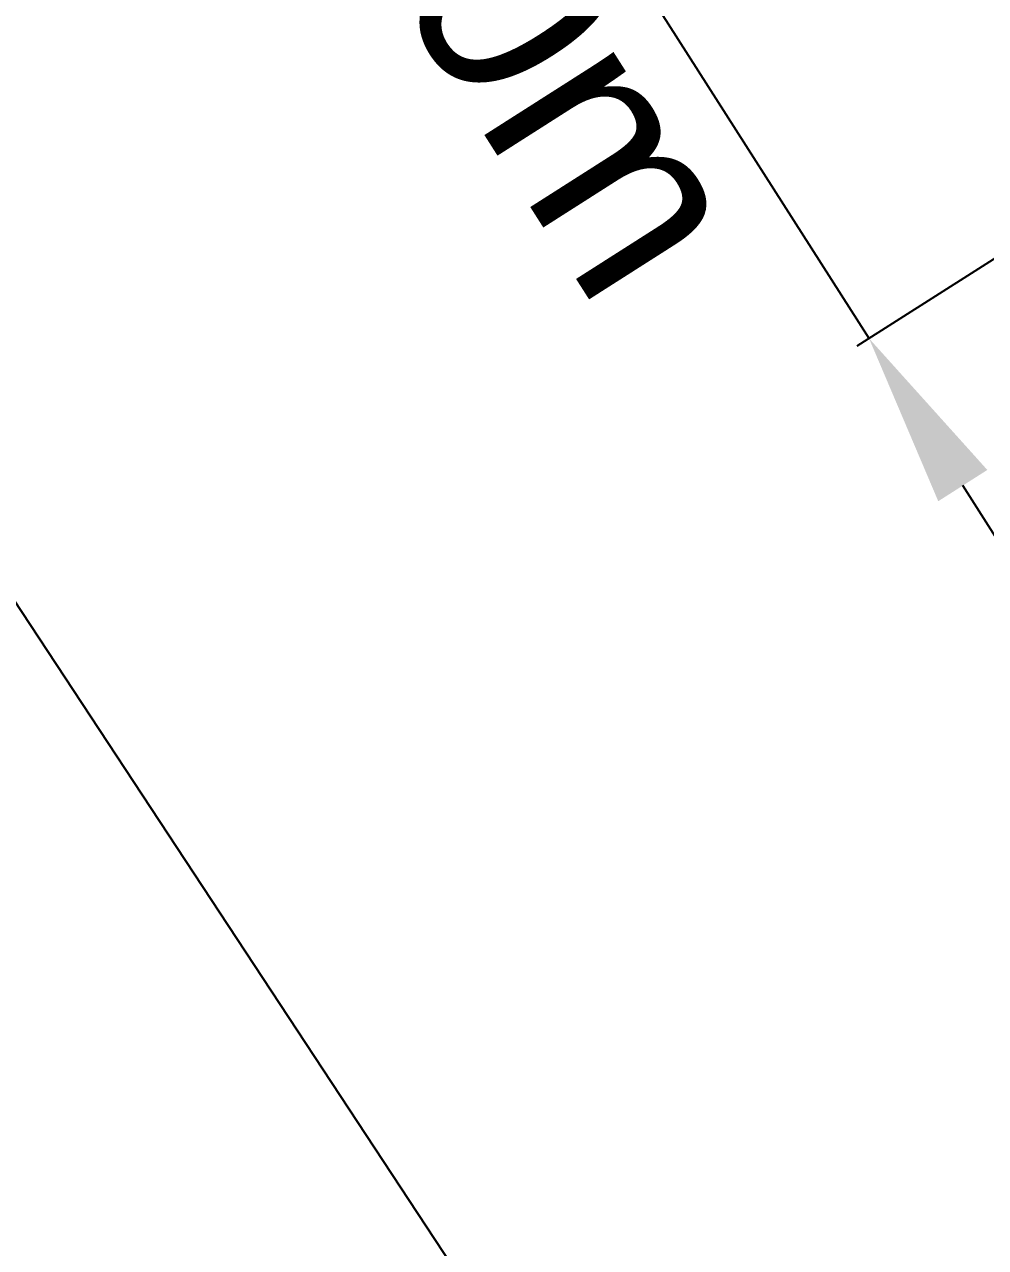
# Model space of a CAD drawing. Header units: millimetres. Extents: x 604785 to 1211550, y 1310998 to 2622648.
# Drawn here: x 604907.63 to 604920.85, y 1311096.89 to 1311113.71 of the extents above; entities that cross this region are included whole.
import ezdxf

# ---------------------------------------------------------------- set-up
doc = ezdxf.new("R2010")
doc.units = ezdxf.units.MM
doc.header["$PDMODE"] = 32
doc.header["$PDSIZE"] = 0.3
doc.styles.add('PUNTOS PI', font='arial.ttf', dxfattribs={"height": 2.75})
doc.dimstyles.new('COTAS LINDEROS', dxfattribs={"dimscale": 40, "dimtxt": 2.75, "dimasz": 0.06, "dimexe": 0.005, "dimexo": 0.005, "dimgap": 0.005, "dimtad": 2, "dimzin": 0, "dimdsep": 46, "dimtxsty": 'PUNTOS PI', "dimcen": 0.09, "dimclrd": 1, "dimclre": 1, "dimclrt": 3, "dimadec": 0, "dimazin": 0, "dimtfac": 1, "dimtofl": 0, "dimtmove": 0, "dimatfit": 3, "dimldrblk": 'ARCHTICK', "dimfxl": 1, "dimtolj": 1, "dimtzin": 0, "dimarcsym": 0})

# ---------------------------------------------------------------- blocks, each defined once
blk = doc.blocks.new('*D85')
at = {"color": 1, "lineweight": -2, "transparency": 16777216}
for p, q in [((604919.244, 1311109.392), (604911.211, 1311121.999)), ((604922.67, 1311111.575), (604919.075, 1311109.285)), ((604924.402, 1311101.296), (604920.533, 1311107.368)), ((604929.118, 1311101.455), (604925.523, 1311099.165))]:
    blk.add_line(p, q, dxfattribs=at)
at = {"color": 1, "transparency": 16777216}
for points in [[(604920.871, 1311107.583), (604920.196, 1311107.153), (604919.244, 1311109.392)], [(604924.74, 1311101.511), (604924.065, 1311101.081), (604925.692, 1311099.272)]]:
    blk.add_solid(points, dxfattribs=at)
at = {"layer": 'Defpoints', "color": 0, "transparency": 16777216}
for p in [(604922.838, 1311111.683), (604919.244, 1311109.392), (604929.287, 1311101.562)]:
    blk.add_point(p, dxfattribs=at)
at = {"color": 3, "transparency": 16777216, "insert": (604913.23, 1311115.846), "char_height": 2.75, "attachment_point": 5, "rotation": 302.5036, "style": 'PUNTOS PI'}
blk.add_mtext('\\A1;12.00m', dxfattribs=at)
blk = doc.blocks.new('_ArchTick')
at = {"color": 0, "linetype": 'ByBlock', "const_width": 0.15}
blk.add_lwpolyline([(-0.5, -0.5), (0.5, 0.5)], dxfattribs=at)

msp = doc.modelspace()

# ---------------------------------------------------------------- linework, layer by layer
msp.add_lwpolyline([(604819.16, 1311239.965), (604930.673, 1311070.567)])

# ---------------------------------------------------------------- dimensions: what is measured, and where the dimension line sits
dim = msp.add_aligned_dim(p1=(604929.287, 1311101.562), p2=(604922.838, 1311111.683), distance=4.262, dimstyle='COTAS LINDEROS', override={"dimpost": 'm'})
dim.commit()
dim.dimension.update_dxf_attribs({"geometry": '*D85', "text_midpoint": (604913.23, 1311115.846)})

doc.saveas('drawing.dxf')
